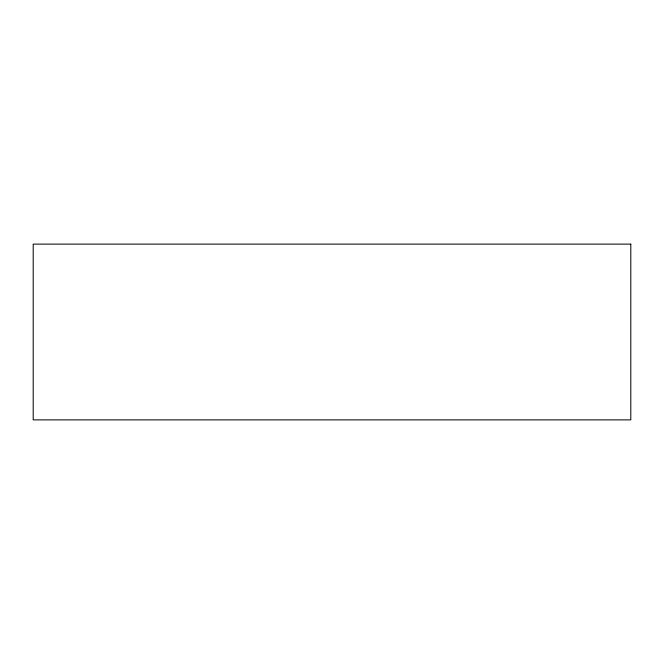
<?xml version="1.0" encoding="UTF-8"?>
<svg xmlns="http://www.w3.org/2000/svg" width="664" height="664" viewBox="0 0 664 664"><rect width="100%" height="100%" fill="white"/><g stroke="black" fill="none" stroke-linecap="round" stroke-linejoin="round"><path stroke-width="1" d="M630.8 244.12L33.2 244.12L33.2 419.88L630.8 419.88L630.8 244.12"/></g></svg>
